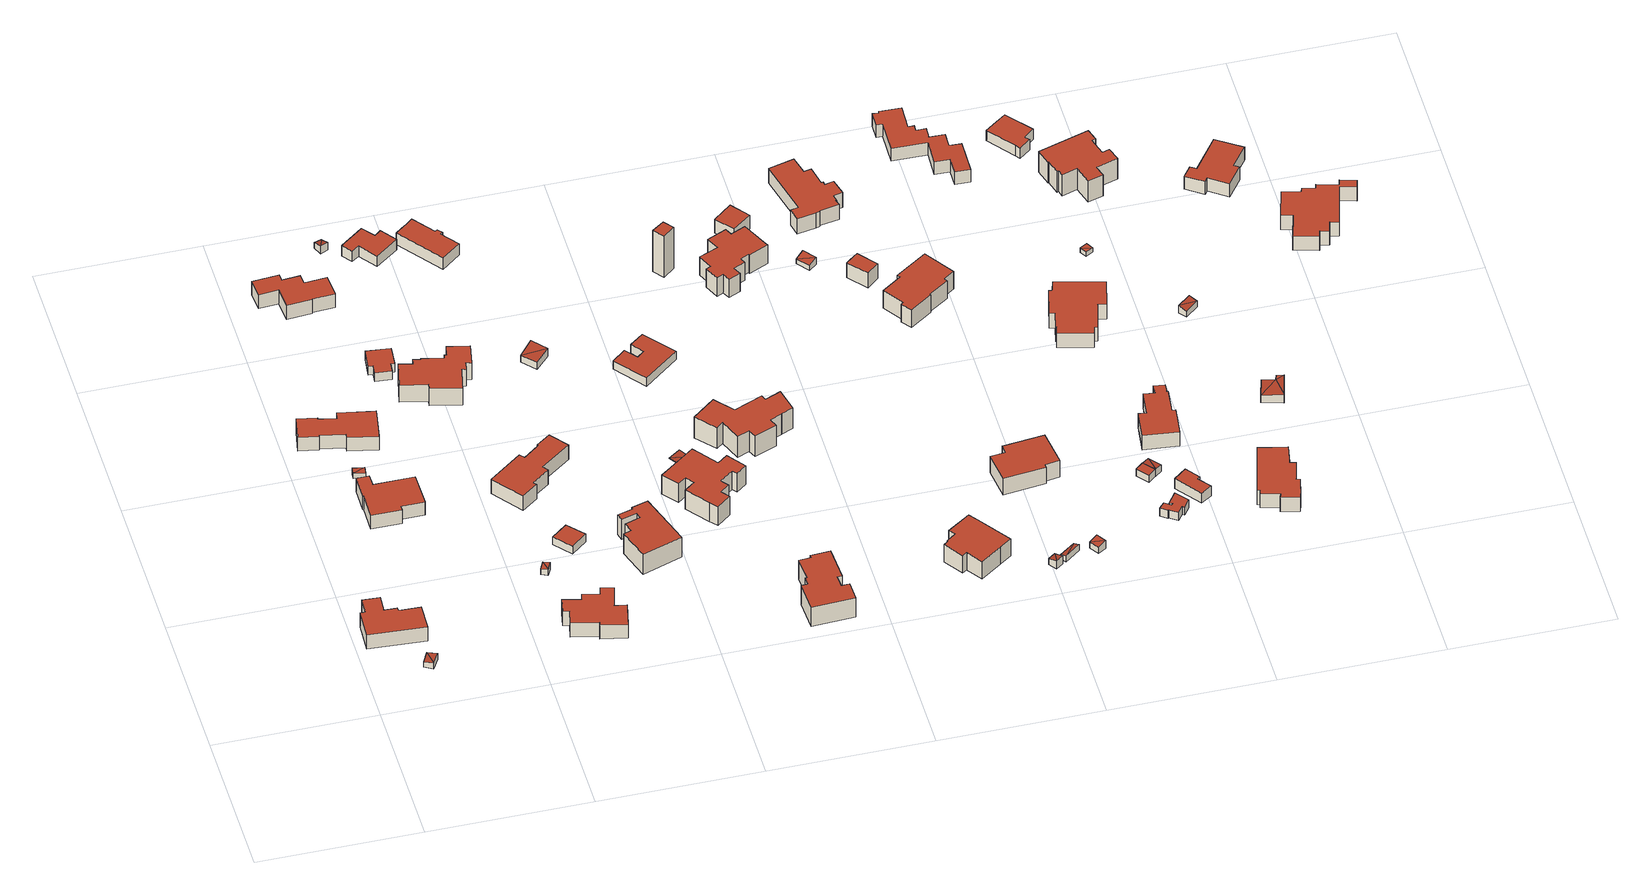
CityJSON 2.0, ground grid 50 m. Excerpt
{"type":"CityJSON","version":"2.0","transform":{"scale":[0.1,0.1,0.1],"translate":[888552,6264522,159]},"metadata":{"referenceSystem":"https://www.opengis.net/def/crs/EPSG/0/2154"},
"CityObjects":{
"building1":{"type":"Building","attributes":{"class":"Building"},"children":["building1-1"]},
"building1-1":{"type":"BuildingPart","parents":["building1"],"geometry":[{"type":"Solid","lod":"2.2","boundaries":[[[[0,1,2,3,4,5,6,7,8,9]],[[10,11,12,13,14,15,16,17,18,19]],[[19,18,8,9]],[[18,17,7,8]],[[17,16,6,7]],[[16,15,5,6]],[[15,14,4,5]],[[14,13,3,4]],[[13,12,2,3]],[[12,11,1,2]],[[11,10,0,1]],[[10,19,9,0]]]],"semantics":{"surfaces":[{"type":"GroundSurface"},{"type":"RoofSurface"},{"type":"WallSurface","on_footprint_edge":true}],"values":[[0,1,2,2,2,2,2,2,2,2,2,2]]}}]},
"building2":{"type":"Building","attributes":{"class":"Building"},"children":["building2-1"]},
"building2-1":{"type":"BuildingPart","parents":["building2"],"geometry":[{"type":"Solid","lod":"2.2","boundaries":[[[[20,21,22]],[[23,22,21]],[[24,25,26,27]],[[23,21,26,27]],[[21,20,25,26]],[[20,22,24,25]],[[22,23,27,24]]]],"semantics":{"surfaces":[{"type":"RoofSurface","rf_azimuth":147.77,"rf_slope":5.67},{"type":"GroundSurface"},{"type":"WallSurface","on_footprint_edge":true}],"values":[[0,0,1,2,2,2,2]]}}]},
"building3":{"type":"Building","attributes":{"class":"Building"},"children":["building3-1"]},
"building3-1":{"type":"BuildingPart","parents":["building3"],"geometry":[{"type":"Solid","lod":"2.2","boundaries":[[[[28,29,30]],[[31,28,30]],[[32,33,34,35]],[[30,29,34,35]],[[29,28,33,34]],[[28,31,32,33]],[[31,30,35,32]]]],"semantics":{"surfaces":[{"type":"RoofSurface","rf_azimuth":283.51,"rf_slope":17.29},{"type":"GroundSurface"},{"type":"WallSurface","on_footprint_edge":true}],"values":[[0,0,1,2,2,2,2]]}}]},
"building4":{"type":"Building","attributes":{"class":"Building"},"children":["building4-1"]},
"building4-1":{"type":"BuildingPart","parents":["building4"],"geometry":[{"type":"Solid","lod":"2.2","boundaries":[[[[36,37,38,39,40,41,42,43,44,45]],[[46,47,48,49,50,51,52,53,54,55]],[[55,54,44,45]],[[54,53,43,44]],[[53,52,42,43]],[[52,51,41,42]],[[51,50,40,41]],[[50,49,39,40]],[[49,48,38,39]],[[48,47,37,38]],[[47,46,36,37]],[[46,55,45,36]]]],"semantics":{"surfaces":[{"type":"GroundSurface"},{"type":"RoofSurface"},{"type":"WallSurface","on_footprint_edge":true}],"values":[[0,1,2,2,2,2,2,2,2,2,2,2]]}}]},
"building5":{"type":"Building","attributes":{"class":"Building"},"children":["building5-1"]},
"building5-1":{"type":"BuildingPart","parents":["building5"],"geometry":[{"type":"Solid","lod":"2.2","boundaries":[[[[56,57,58,59,60,61,62,63,64,65,66,67]],[[68,69,70,71,72,73,74,75,76,77,78,79]],[[79,78,66,67]],[[78,77,65,66]],[[77,76,64,65]],[[76,75,63,64]],[[75,74,62,63]],[[74,73,61,62]],[[73,72,60,61]],[[72,71,59,60]],[[71,70,58,59]],[[70,69,57,58]],[[69,68,56,57]],[[68,79,67,56]]]],"semantics":{"surfaces":[{"type":"GroundSurface"},{"type":"RoofSurface"},{"type":"WallSurface","on_footprint_edge":true}],"values":[[0,1,2,2,2,2,2,2,2,2,2,2,2,2]]}}]},
"building6":{"type":"Building","attributes":{"class":"Building"},"children":["building6-1"]},
"building6-1":{"type":"BuildingPart","parents":["building6"],"geometry":[{"type":"Solid","lod":"2.2","boundaries":[[[[80,81,82,83,84,85,86,87,88,89,90,91]],[[92,93,94,95,96,97,98,99,100,101,102,103]],[[103,102,90,91]],[[102,101,89,90]],[[101,100,88,89]],[[100,99,87,88]],[[99,98,86,87]],[[98,97,85,86]],[[97,96,84,85]],[[96,95,83,84]],[[95,94,82,83]],[[94,93,81,82]],[[93,92,80,81]],[[92,103,91,80]]]],"semantics":{"surfaces":[{"type":"GroundSurface"},{"type":"RoofSurface"},{"type":"WallSurface","on_footprint_edge":true}],"values":[[0,1,2,2,2,2,2,2,2,2,2,2,2,2]]}}]},
"building7":{"type":"Building","attributes":{"class":"Building"},"children":["building7-1"]},
"building7-1":{"type":"BuildingPart","parents":["building7"],"geometry":[{"type":"Solid","lod":"2.2","boundaries":[[[[104,105,106]],[[107,106,105]],[[108,109,110,111]],[[107,105,110,111]],[[105,104,109,110]],[[104,106,108,109]],[[106,107,111,108]]]],"semantics":{"surfaces":[{"type":"RoofSurface","rf_azimuth":239.3,"rf_slope":10.41},{"type":"GroundSurface"},{"type":"WallSurface","on_footprint_edge":true}],"values":[[0,0,1,2,2,2,2]]}}]},
"building8":{"type":"Building","attributes":{"class":"Building"},"children":["building8-1"]},
"building8-1":{"type":"BuildingPart","parents":["building8"],"geometry":[{"type":"Solid","lod":"2.2","boundaries":[[[[112,113,114,115,116,117,118,119,120,121,122,123,124,125]],[[126,127,128,129,130,131,132,133,134,135,136,137,138,139]],[[139,138,124,125]],[[138,137,123,124]],[[137,136,122,123]],[[136,135,121,122]],[[135,134,120,121]],[[134,133,119,120]],[[133,132,118,119]],[[132,131,117,118]],[[131,130,116,117]],[[130,129,115,116]],[[129,128,114,115]],[[128,127,113,114]],[[127,126,112,113]],[[126,139,125,112]]]],"semantics":{"surfaces":[{"type":"GroundSurface"},{"type":"RoofSurface"},{"type":"WallSurface","on_footprint_edge":true}],"values":[[0,1,2,2,2,2,2,2,2,2,2,2,2,2,2,2]]}}]},
"building9":{"type":"Building","attributes":{"class":"Building"},"children":["building9-1"]},
"building9-1":{"type":"BuildingPart","parents":["building9"],"geometry":[{"type":"Solid","lod":"2.2","boundaries":[[[[140,141,142,143,144,145,146,147]],[[148,149,150,151,152,153,154,155]],[[155,154,146,147]],[[154,153,145,146]],[[153,152,144,145]],[[152,151,143,144]],[[151,150,142,143]],[[150,149,141,142]],[[149,148,140,141]],[[148,155,147,140]]]],"semantics":{"surfaces":[{"type":"GroundSurface"},{"type":"RoofSurface"},{"type":"WallSurface","on_footprint_edge":true}],"values":[[0,1,2,2,2,2,2,2,2,2]]}}]},
"building10":{"type":"Building","attributes":{"class":"Building"},"children":["building10-1"]},
"building10-1":{"type":"BuildingPart","parents":["building10"],"geometry":[{"type":"Solid","lod":"2.2","boundaries":[[[[156,157,158,159]],[[160,161,162,163]],[[163,162,158,159]],[[162,161,157,158]],[[161,160,156,157]],[[160,163,159,156]]]],"semantics":{"surfaces":[{"type":"GroundSurface"},{"type":"RoofSurface"},{"type":"WallSurface","on_footprint_edge":true}],"values":[[0,1,2,2,2,2]]}}]},
"building11":{"type":"Building","attributes":{"class":"Building"},"children":["building11-1"]},
"building11-1":{"type":"BuildingPart","parents":["building11"],"geometry":[{"type":"Solid","lod":"2.2","boundaries":[[[[164,165,166,167,168,169,170,171,172,173,174,175,176,177,178,179,180,181,182]],[[183,184,185,186,187,188,189,190,191,192,193,194,195,196,197,198,199,200,201]],[[201,200,181,182]],[[200,199,180,181]],[[199,198,179,180]],[[198,197,178,179]],[[197,196,177,178]],[[196,195,176,177]],[[195,194,175,176]],[[194,193,174,175]],[[193,192,173,174]],[[192,191,172,173]],[[191,190,171,172]],[[190,189,170,171]],[[189,188,169,170]],[[188,187,168,169]],[[187,186,167,168]],[[186,185,166,167]],[[185,184,165,166]],[[184,183,164,165]],[[183,201,182,164]]]],"semantics":{"surfaces":[{"type":"GroundSurface"},{"type":"RoofSurface"},{"type":"WallSurface","on_footprint_edge":true}],"values":[[0,1,2,2,2,2,2,2,2,2,2,2,2,2,2,2,2,2,2,2,2]]}}]},
"building12":{"type":"Building","attributes":{"class":"Building"},"children":["building12-1"]},
"building12-1":{"type":"BuildingPart","parents":["building12"],"geometry":[{"type":"Solid","lod":"2.2","boundaries":[[[[202,203,204,205,206,207,208,209,210,211,212,213]],[[214,215,216,217,218,219,220,221,222,223,224,225]],[[225,224,212,213]],[[224,223,211,212]],[[223,222,210,211]],[[222,221,209,210]],[[221,220,208,209]],[[220,219,207,208]],[[219,218,206,207]],[[218,217,205,206]],[[217,216,204,205]],[[216,215,203,204]],[[215,214,202,203]],[[214,225,213,202]]]],"semantics":{"surfaces":[{"type":"GroundSurface"},{"type":"RoofSurface"},{"type":"WallSurface","on_footprint_edge":true}],"values":[[0,1,2,2,2,2,2,2,2,2,2,2,2,2]]}}]},
"building13":{"type":"Building","attributes":{"class":"Building"},"children":["building13-1"]},
"building13-1":{"type":"BuildingPart","parents":["building13"],"geometry":[{"type":"Solid","lod":"2.2","boundaries":[[[[226,227,228]],[[229,226,228]],[[230,231,232,233]],[[228,227,232,233]],[[227,226,231,232]],[[226,229,230,231]],[[229,228,233,230]]]],"semantics":{"surfaces":[{"type":"RoofSurface","rf_azimuth":96.46,"rf_slope":19.56},{"type":"GroundSurface"},{"type":"WallSurface","on_footprint_edge":true}],"values":[[0,0,1,2,2,2,2]]}}]},
"building14":{"type":"Building","attributes":{"class":"Building"},"children":["building14-1"]},
"building14-1":{"type":"BuildingPart","parents":["building14"],"geometry":[{"type":"Solid","lod":"2.2","boundaries":[[[[234,235,236,237,238,239,240,241]],[[242,243,244,245,246,247,248,249]],[[249,248,240,241]],[[248,247,239,240]],[[247,246,238,239]],[[246,245,237,238]],[[245,244,236,237]],[[244,243,235,236]],[[243,242,234,235]],[[242,249,241,234]]]],"semantics":{"surfaces":[{"type":"GroundSurface"},{"type":"RoofSurface"},{"type":"WallSurface","on_footprint_edge":true}],"values":[[0,1,2,2,2,2,2,2,2,2]]}}]},
"building15":{"type":"Building","attributes":{"class":"Building"},"children":["building15-1"]},
"building15-1":{"type":"BuildingPart","parents":["building15"],"geometry":[{"type":"Solid","lod":"2.2","boundaries":[[[[250,251,252,253,254,255,256,257,258,259,260,261]],[[262,263,264,265,266,267,268,269,270,271,272,273]],[[273,272,260,261]],[[272,271,259,260]],[[271,270,258,259]],[[270,269,257,258]],[[269,268,256,257]],[[268,267,255,256]],[[267,266,254,255]],[[266,265,253,254]],[[265,264,252,253]],[[264,263,251,252]],[[263,262,250,251]],[[262,273,261,250]]]],"semantics":{"surfaces":[{"type":"GroundSurface"},{"type":"RoofSurface"},{"type":"WallSurface","on_footprint_edge":true}],"values":[[0,1,2,2,2,2,2,2,2,2,2,2,2,2]]}}]},
"building16":{"type":"Building","attributes":{"class":"Building"},"children":["building16-1"]},
"building16-1":{"type":"BuildingPart","parents":["building16"],"geometry":[{"type":"Solid","lod":"2.2","boundaries":[[[[274,275,276,277,278,279,280,281,282,283]],[[284,285,286,287,288,289,290,291,292,293]],[[293,292,282,283]],[[292,291,281,282]],[[291,290,280,281]],[[290,289,279,280]],[[289,288,278,279]],[[288,287,277,278]],[[287,286,276,277]],[[286,285,275,276]],[[285,284,274,275]],[[284,293,283,274]]]],"semantics":{"surfaces":[{"type":"GroundSurface"},{"type":"RoofSurface"},{"type":"WallSurface","on_footprint_edge":true}],"values":[[0,1,2,2,2,2,2,2,2,2,2,2]]}}]},
"building17":{"type":"Building","attributes":{"class":"Building"},"children":["building17-1"]},
"building17-1":{"type":"BuildingPart","parents":["building17"],"geometry":[{"type":"Solid","lod":"2.2","boundaries":[[[[294,295,296]],[[297,294,296]],[[298,299,300,301]],[[296,295,300,301]],[[295,294,299,300]],[[294,297,298,299]],[[297,296,301,298]]]],"semantics":{"surfaces":[{"type":"RoofSurface","rf_azimuth":220.23,"rf_slope":6.91},{"type":"GroundSurface"},{"type":"WallSurface","on_footprint_edge":true}],"values":[[0,0,1,2,2,2,2]]}}]},
"building18":{"type":"Building","attributes":{"class":"Building"},"children":["building18-1"]},
"building18-1":{"type":"BuildingPart","parents":["building18"],"geometry":[{"type":"Solid","lod":"2.2","boundaries":[[[[302,303,304,305,306,307,308,309,310,311,312,313,314,315,316,317,318,319]],[[320,321,322,323,324,325,326,327,328,329,330,331,332,333,334,335,336,337]],[[337,336,318,319]],[[336,335,317,318]],[[335,334,316,317]],[[334,333,315,316]],[[333,332,314,315]],[[332,331,313,314]],[[331,330,312,313]],[[330,329,311,312]],[[329,328,310,311]],[[328,327,309,310]],[[327,326,308,309]],[[326,325,307,308]],[[325,324,306,307]],[[324,323,305,306]],[[323,322,304,305]],[[322,321,303,304]],[[321,320,302,303]],[[320,337,319,302]]]],"semantics":{"surfaces":[{"type":"GroundSurface"},{"type":"RoofSurface"},{"type":"WallSurface","on_footprint_edge":true}],"values":[[0,1,2,2,2,2,2,2,2,2,2,2,2,2,2,2,2,2,2,2]]}}]},
"building19":{"type":"Building","attributes":{"class":"Building"},"children":["building19-1"]},
"building19-1":{"type":"BuildingPart","parents":["building19"],"geometry":[{"type":"Solid","lod":"2.2","boundaries":[[[[338,339,340]],[[341,340,339]],[[342,343,344,345]],[[341,339,344,345]],[[339,338,343,344]],[[338,340,342,343]],[[340,341,345,342]]]],"semantics":{"surfaces":[{"type":"RoofSurface","rf_azimuth":6.98,"rf_slope":3.78},{"type":"GroundSurface"},{"type":"WallSurface","on_footprint_edge":true}],"values":[[0,0,1,2,2,2,2]]}}]},
"building20":{"type":"Building","attributes":{"class":"Building"},"children":["building20-1"]},
"building20-1":{"type":"BuildingPart","parents":["building20"],"geometry":[{"type":"Solid","lod":"2.2","boundaries":[[[[346,347,348,349,350,351,352,353,354,355,356,357,358,359]],[[360,361,362,363,364,365,366,367,368,369,370,371,372,373]],[[373,372,358,359]],[[372,371,357,358]],[[371,370,356,357]],[[370,369,355,356]],[[369,368,354,355]],[[368,367,353,354]],[[367,366,352,353]],[[366,365,351,352]],[[365,364,350,351]],[[364,363,349,350]],[[363,362,348,349]],[[362,361,347,348]],[[361,360,346,347]],[[360,373,359,346]]]],"semantics":{"surfaces":[{"type":"GroundSurface"},{"type":"RoofSurface"},{"type":"WallSurface","on_footprint_edge":true}],"values":[[0,1,2,2,2,2,2,2,2,2,2,2,2,2,2,2]]}}]},
"building21":{"type":"Building","attributes":{"class":"Building"},"children":["building21-1"]},
"building21-1":{"type":"BuildingPart","parents":["building21"],"geometry":[{"type":"Solid","lod":"2.2","boundaries":[[[[374,375,376,377,378,379,380,381]],[[382,383,384,385,386,387,388,389]],[[389,388,380,381]],[[388,387,379,380]],[[387,386,378,379]],[[386,385,377,378]],[[385,384,376,377]],[[384,383,375,376]],[[383,382,374,375]],[[382,389,381,374]]]],"semantics":{"surfaces":[{"type":"GroundSurface"},{"type":"RoofSurface"},{"type":"WallSurface","on_footprint_edge":true}],"values":[[0,1,2,2,2,2,2,2,2,2]]}}]},
"building22":{"type":"Building","attributes":{"class":"Building"},"children":["building22-1"]},
"building22-1":{"type":"BuildingPart","parents":["building22"],"geometry":[{"type":"Solid","lod":"2.2","boundaries":[[[[390,391,392,393,394,395,396,397,398,399,400,401,402,403,404,405]],[[406,407,408,409,410,411,412,413,414,415,416,417,418,419,420,421]],[[421,420,404,405]],[[420,419,403,404]],[[419,418,402,403]],[[418,417,401,402]],[[417,416,400,401]],[[416,415,399,400]],[[415,414,398,399]],[[414,413,397,398]],[[413,412,396,397]],[[412,411,395,396]],[[411,410,394,395]],[[410,409,393,394]],[[409,408,392,393]],[[408,407,391,392]],[[407,406,390,391]],[[406,421,405,390]]]],"semantics":{"surfaces":[{"type":"GroundSurface"},{"type":"RoofSurface"},{"type":"WallSurface","on_footprint_edge":true}],"values":[[0,1,2,2,2,2,2,2,2,2,2,2,2,2,2,2,2,2]]}}]},
"building23":{"type":"Building","attributes":{"class":"Building"},"children":["building23-1"]},
"building23-1":{"type":"BuildingPart","parents":["building23"],"geometry":[{"type":"Solid","lod":"2.2","boundaries":[[[[422,423,424,425]],[[426,427,428,429]],[[429,428,424,425]],[[428,427,423,424]],[[427,426,422,423]],[[426,429,425,422]]]],"semantics":{"surfaces":[{"type":"GroundSurface"},{"type":"RoofSurface"},{"type":"WallSurface","on_footprint_edge":true}],"values":[[0,1,2,2,2,2]]}}]},
"building24":{"type":"Building","attributes":{"class":"Building"},"children":["building24-1"]},
"building24-1":{"type":"BuildingPart","parents":["building24"],"geometry":[{"type":"Solid","lod":"2.2","boundaries":[[[[430,431,432,433,434,435,436,437,438,439,440,441,442]],[[443,444,445,446,447,448,449,450,451,452,453,454,455]],[[455,454,441,442]],[[454,453,440,441]],[[453,452,439,440]],[[452,451,438,439]],[[451,450,437,438]],[[450,449,436,437]],[[449,448,435,436]],[[448,447,434,435]],[[447,446,433,434]],[[446,445,432,433]],[[445,444,431,432]],[[444,443,430,431]],[[443,455,442,430]]]],"semantics":{"surfaces":[{"type":"GroundSurface"},{"type":"RoofSurface"},{"type":"WallSurface","on_footprint_edge":true}],"values":[[0,1,2,2,2,2,2,2,2,2,2,2,2,2,2]]}}]},
"building25":{"type":"Building","attributes":{"class":"Building"},"children":["building25-1"]},
"building25-1":{"type":"BuildingPart","parents":["building25"],"geometry":[{"type":"Solid","lod":"2.2","boundaries":[[[[456,457,458,459,460,461,462,463,464,465,466,467,468,469,470,471,472,473,474]],[[475,476,477,478,479,480,481,482,483,484,485,486,487,488,489,490,491,492,493]],[[493,492,473,474]],[[492,491,472,473]],[[491,490,471,472]],[[490,489,470,471]],[[489,488,469,470]],[[488,487,468,469]],[[487,486,467,468]],[[486,485,466,467]],[[485,484,465,466]],[[484,483,464,465]],[[483,482,463,464]],[[482,481,462,463]],[[481,480,461,462]],[[480,479,460,461]],[[479,478,459,460]],[[478,477,458,459]],[[477,476,457,458]],[[476,475,456,457]],[[475,493,474,456]]]],"semantics":{"surfaces":[{"type":"GroundSurface"},{"type":"RoofSurface"},{"type":"WallSurface","on_footprint_edge":true}],"values":[[0,1,2,2,2,2,2,2,2,2,2,2,2,2,2,2,2,2,2,2,2]]}}]},
"building26":{"type":"Building","attributes":{"class":"Building"},"children":["building26-1"]},
"building26-1":{"type":"BuildingPart","parents":["building26"],"geometry":[{"type":"Solid","lod":"2.2","boundaries":[[[[494,495,496,497]],[[498,499,500,501]],[[501,500,496,497]],[[500,499,495,496]],[[499,498,494,495]],[[498,501,497,494]]]],"semantics":{"surfaces":[{"type":"GroundSurface"},{"type":"RoofSurface"},{"type":"WallSurface","on_footprint_edge":true}],"values":[[0,1,2,2,2,2]]}}]},
"building27":{"type":"Building","attributes":{"class":"Building"},"children":["building27-1"]},
"building27-1":{"type":"BuildingPart","parents":["building27"],"geometry":[{"type":"Solid","lod":"2.2","boundaries":[[[[502,503,504]],[[505,502,504]],[[506,507,508,509]],[[504,503,508,509]],[[503,502,507,508]],[[502,505,506,507]],[[505,504,509,506]]]],"semantics":{"surfaces":[{"type":"RoofSurface","rf_azimuth":126.91,"rf_slope":15.03},{"type":"GroundSurface"},{"type":"WallSurface","on_footprint_edge":true}],"values":[[0,0,1,2,2,2,2]]}}]},
"building28":{"type":"Building","attributes":{"class":"Building"},"children":["building28-1"]},
"building28-1":{"type":"BuildingPart","parents":["building28"],"geometry":[{"type":"Solid","lod":"2.2","boundaries":[[[[510,511,512]],[[513,512,511]],[[514,515,516,517]],[[513,511,516,517]],[[511,510,515,516]],[[510,512,514,515]],[[512,513,517,514]]]],"semantics":{"surfaces":[{"type":"RoofSurface","rf_azimuth":219.89,"rf_slope":16.26},{"type":"GroundSurface"},{"type":"WallSurface","on_footprint_edge":true}],"values":[[0,0,1,2,2,2,2]]}}]},
"building29":{"type":"Building","attributes":{"class":"Building"},"children":["building29-1"]},
"building29-1":{"type":"BuildingPart","parents":["building29"],"geometry":[{"type":"Solid","lod":"2.2","boundaries":[[[[518,519,520]],[[521,520,519]],[[522,523,524,525]],[[521,519,524,525]],[[519,518,523,524]],[[518,520,522,523]],[[520,521,525,522]]]],"semantics":{"surfaces":[{"type":"RoofSurface","rf_azimuth":127.76,"rf_slope":14.71},{"type":"GroundSurface"},{"type":"WallSurface","on_footprint_edge":true}],"values":[[0,0,1,2,2,2,2]]}}]},
"building30":{"type":"Building","attributes":{"class":"Building"},"children":["building30-1"]},
"building30-1":{"type":"BuildingPart","parents":["building30"],"geometry":[{"type":"Solid","lod":"2.2","boundaries":[[[[526,527,528,529,530,531,532,533]],[[534,535,536,537,538,539,540,541]],[[541,540,532,533]],[[540,539,531,532]],[[539,538,530,531]],[[538,537,529,530]],[[537,536,528,529]],[[536,535,527,528]],[[535,534,526,527]],[[534,541,533,526]]]],"semantics":{"surfaces":[{"type":"GroundSurface"},{"type":"RoofSurface"},{"type":"WallSurface","on_footprint_edge":true}],"values":[[0,1,2,2,2,2,2,2,2,2]]}}]},
"building31":{"type":"Building","attributes":{"class":"Building"},"children":["building31-1"]},
"building31-1":{"type":"BuildingPart","parents":["building31"],"geometry":[{"type":"Solid","lod":"2.2","boundaries":[[[[542,543,544]],[[545,542,544]],[[546,547,548,549]],[[544,543,548,549]],[[543,542,547,548]],[[542,545,546,547]],[[545,544,549,546]]]],"semantics":{"surfaces":[{"type":"RoofSurface","rf_azimuth":218.22,"rf_slope":13.18},{"type":"GroundSurface"},{"type":"WallSurface","on_footprint_edge":true}],"values":[[0,0,1,2,2,2,2]]}}]},
"building32":{"type":"Building","attributes":{"class":"Building"},"children":["building32-1"]},
"building32-1":{"type":"BuildingPart","parents":["building32"],"geometry":[{"type":"Solid","lod":"2.2","boundaries":[[[[550,551,552,553,554]],[[555,556,557,558,559]],[[559,558,553,554]],[[558,557,552,553]],[[557,556,551,552]],[[556,555,550,551]],[[555,559,554,550]]]],"semantics":{"surfaces":[{"type":"GroundSurface"},{"type":"RoofSurface"},{"type":"WallSurface","on_footprint_edge":true}],"values":[[0,1,2,2,2,2,2]]}}]},
"building33":{"type":"Building","attributes":{"class":"Building"},"children":["building33-1"]},
"building33-1":{"type":"BuildingPart","parents":["building33"],"geometry":[{"type":"Solid","lod":"2.2","boundaries":[[[[560,561,562,563,564,565,566,567,568,569,570,571,572,573,574,575,576,577,578,579]],[[580,581,582,583,584,585,586,587,588,589,590,591,592,593,594,595,596,597,598,599]],[[599,598,578,579]],[[598,597,577,578]],[[597,596,576,577]],[[596,595,575,576]],[[595,594,574,575]],[[594,593,573,574]],[[593,592,572,573]],[[592,591,571,572]],[[591,590,570,571]],[[590,589,569,570]],[[589,588,568,569]],[[588,587,567,568]],[[587,586,566,567]],[[586,585,565,566]],[[585,584,564,565]],[[584,583,563,564]],[[583,582,562,563]],[[582,581,561,562]],[[581,580,560,561]],[[580,599,579,560]]]],"semantics":{"surfaces":[{"type":"GroundSurface"},{"type":"RoofSurface"},{"type":"WallSurface","on_footprint_edge":true}],"values":[[0,1,2,2,2,2,2,2,2,2,2,2,2,2,2,2,2,2,2,2,2,2]]}}]},
"building34":{"type":"Building","attributes":{"class":"Building"},"children":["building34-1"]},
"building34-1":{"type":"BuildingPart","parents":["building34"],"geometry":[{"type":"Solid","lod":"2.2","boundaries":[[[[600,601,602,603,604,605,606,607,608,609,610,611]],[[612,613,614,615,616,617,618,619,620,621,622,623]],[[623,622,610,611]],[[622,621,609,610]],[[621,620,608,609]],[[620,619,607,608]],[[619,618,606,607]],[[618,617,605,606]],[[617,616,604,605]],[[616,615,603,604]],[[615,614,602,603]],[[614,613,601,602]],[[613,612,600,601]],[[612,623,611,600]]]],"semantics":{"surfaces":[{"type":"GroundSurface"},{"type":"RoofSurface"},{"type":"WallSurface","on_footprint_edge":true}],"values":[[0,1,2,2,2,2,2,2,2,2,2,2,2,2]]}}]},
"building35":{"type":"Building","attributes":{"class":"Building"},"children":["building35-1"]},
"building35-1":{"type":"BuildingPart","parents":["building35"],"geometry":[{"type":"Solid","lod":"2.2","boundaries":[[[[624,625,626,627,628,629,630,631,632,633,634,635]],[[636,637,638,639,640,641,642,643,644,645,646,647]],[[647,646,634,635]],[[646,645,633,634]],[[645,644,632,633]],[[644,643,631,632]],[[643,642,630,631]],[[642,641,629,630]],[[641,640,628,629]],[[640,639,627,628]],[[639,638,626,627]],[[638,637,625,626]],[[637,636,624,625]],[[636,647,635,624]]]],"semantics":{"surfaces":[{"type":"GroundSurface"},{"type":"RoofSurface"},{"type":"WallSurface","on_footprint_edge":true}],"values":[[0,1,2,2,2,2,2,2,2,2,2,2,2,2]]}}]},
"building36":{"type":"Building","attributes":{"class":"Building"},"children":["building36-1"]},
"building36-1":{"type":"BuildingPart","parents":["building36"],"geometry":[{"type":"Solid","lod":"2.2","boundaries":[[[[648,649,650,651]],[[652,653,654,655]],[[655,654,650,651]],[[654,653,649,650]],[[653,652,648,649]],[[652,655,651,648]]]],"semantics":{"surfaces":[{"type":"GroundSurface"},{"type":"RoofSurface"},{"type":"WallSurface","on_footprint_edge":true}],"values":[[0,1,2,2,2,2]]}}]},
"building37":{"type":"Building","attributes":{"class":"Building"},"children":["building37-1"]},
"building37-1":{"type":"BuildingPart","parents":["building37"],"geometry":[{"type":"Solid","lod":"2.2","boundaries":[[[[656,657,658]],[[659,656,658]],[[660,661,662,663]],[[658,657,662,663]],[[657,656,661,662]],[[656,659,660,661]],[[659,658,663,660]]]],"semantics":{"surfaces":[{"type":"RoofSurface","rf_azimuth":34.83,"rf_slope":4.83},{"type":"GroundSurface"},{"type":"WallSurface","on_footprint_edge":true}],"values":[[0,0,1,2,2,2,2]]}}]},
"building38":{"type":"Building","attributes":{"class":"Building"},"children":["building38-1"]},
"building38-1":{"type":"BuildingPart","parents":["building38"],"geometry":[{"type":"Solid","lod":"2.2","boundaries":[[[[664,665,666,667,668,669]],[[670,671,672,673,674,675]],[[675,674,668,669]],[[674,673,667,668]],[[673,672,666,667]],[[672,671,665,666]],[[671,670,664,665]],[[670,675,669,664]]]],"semantics":{"surfaces":[{"type":"GroundSurface"},{"type":"RoofSurface"},{"type":"WallSurface","on_footprint_edge":true}],"values":[[0,1,2,2,2,2,2,2]]}}]},
"building39":{"type":"Building","attributes":{"class":"Building"},"children":["building39-1"]},
"building39-1":{"type":"BuildingPart","parents":["building39"],"geometry":[{"type":"Solid","lod":"2.2","boundaries":[[[[676,677,678,679,680,681,682,683,684,685,686,687]],[[688,689,690,691,692,693,694,695,696,697,698,699]],[[699,698,686,687]],[[698,697,685,686]],[[697,696,684,685]],[[696,695,683,684]],[[695,694,682,683]],[[694,693,681,682]],[[693,692,680,681]],[[692,691,679,680]],[[691,690,678,679]],[[690,689,677,678]],[[689,688,676,677]],[[688,699,687,676]]]],"semantics":{"surfaces":[{"type":"GroundSurface"},{"type":"RoofSurface"},{"type":"WallSurface","on_footprint_edge":true}],"values":[[0,1,2,2,2,2,2,2,2,2,2,2,2,2]]}}]},
"building40":{"type":"Building","attributes":{"class":"Building"},"children":["building40-1"]},
"building40-1":{"type":"BuildingPart","parents":["building40"],"geometry":[{"type":"Solid","lod":"2.2","boundaries":[[[[700,701,702,703,704,705,706,707,708,709,710,711,712,713,714,715,716,717,718,719]],[[720,721,722,723,724,725,726,727,728,729,730,731,732,733,734,735,736,737,738,739]],[[739,738,718,719]],[[738,737,717,718]],[[737,736,716,717]],[[736,735,715,716]],[[735,734,714,715]],[[734,733,713,714]],[[733,732,712,713]],[[732,731,711,712]],[[731,730,710,711]],[[730,729,709,710]],[[729,728,708,709]],[[728,727,707,708]],[[727,726,706,707]],[[726,725,705,706]],[[725,724,704,705]],[[724,723,703,704]],[[723,722,702,703]],[[722,721,701,702]],[[721,720,700,701]],[[720,739,719,700]]]],"semantics":{"surfaces":[{"type":"GroundSurface"},{"type":"RoofSurface"},{"type":"WallSurface","on_footprint_edge":true}],"values":[[0,1,2,2,2,2,2,2,2,2,2,2,2,2,2,2,2,2,2,2,2,2]]}}]},
"building41":{"type":"Building","attributes":{"class":"Building"},"children":["building41-1"]},
"building41-1":{"type":"BuildingPart","parents":["building41"],"geometry":[{"type":"Solid","lod":"2.2","boundaries":[[[[740,741,742,743,744,745,746,747,748,749,750,751,752,753]],[[754,755,756,757,758,759,760,761,762,763,764,765,766,767]],[[767,766,752,753]],[[766,765,751,752]],[[765,764,750,751]],[[764,763,749,750]],[[763,762,748,749]],[[762,761,747,748]],[[761,760,746,747]],[[760,759,745,746]],[[759,758,744,745]],[[758,757,743,744]],[[757,756,742,743]],[[756,755,741,742]],[[755,754,740,741]],[[754,767,753,740]]]],"semantics":{"surfaces":[{"type":"GroundSurface"},{"type":"RoofSurface"},{"type":"WallSurface","on_footprint_edge":true}],"values":[[0,1,2,2,2,2,2,2,2,2,2,2,2,2,2,2]]}}]},
"building42":{"type":"Building","attributes":{"class":"Building"},"children":["building42-1"]},
"building42-1":{"type":"BuildingPart","parents":["building42"],"geometry":[{"type":"Solid","lod":"2.2","boundaries":[[[[768,769,770,771,772,773,774,775,776,777,778,779,780,781]],[[782,783,784,785,786,787,788,789,790,791,792,793,794,795]],[[795,794,780,781]],[[794,793,779,780]],[[793,792,778,779]],[[792,791,777,778]],[[791,790,776,777]],[[790,789,775,776]],[[789,788,774,775]],[[788,787,773,774]],[[787,786,772,773]],[[786,785,771,772]],[[785,784,770,771]],[[784,783,769,770]],[[783,782,768,769]],[[782,795,781,768]]]],"semantics":{"surfaces":[{"type":"GroundSurface"},{"type":"RoofSurface"},{"type":"WallSurface","on_footprint_edge":true}],"values":[[0,1,2,2,2,2,2,2,2,2,2,2,2,2,2,2]]}}]},
"building43":{"type":"Building","attributes":{"class":"Building"},"children":["building43-1"]},
"building43-1":{"type":"BuildingPart","parents":["building43"],"geometry":[{"type":"Solid","lod":"2.2","boundaries":[[[[796,797,798]],[[799,796,798]],[[800,801,802,803]],[[798,797,802,803]],[[797,796,801,802]],[[796,799,800,801]],[[799,798,803,800]]]],"semantics":{"surfaces":[{"type":"RoofSurface","rf_azimuth":345.85,"rf_slope":1.83},{"type":"GroundSurface"},{"type":"WallSurface","on_footprint_edge":true}],"values":[[0,0,1,2,2,2,2]]}}]},
"building44":{"type":"Building","attributes":{"class":"Building"},"children":["building44-1"]},
"building44-1":{"type":"BuildingPart","parents":["building44"],"geometry":[{"type":"Solid","lod":"2.2","boundaries":[[[[804,805,806,807,808,809,810,811,812]],[[813,814,815,816,817,818,819,820,821]],[[821,820,811,812]],[[820,819,810,811]],[[819,818,809,810]],[[818,817,808,809]],[[817,816,807,808]],[[816,815,806,807]],[[815,814,805,806]],[[814,813,804,805]],[[813,821,812,804]]]],"semantics":{"surfaces":[{"type":"GroundSurface"},{"type":"RoofSurface"},{"type":"WallSurface","on_footprint_edge":true}],"values":[[0,1,2,2,2,2,2,2,2,2,2]]}}]},
"building45":{"type":"Building","attributes":{"class":"Building"},"children":["building45-1"]},
"building45-1":{"type":"BuildingPart","parents":["building45"],"geometry":[{"type":"Solid","lod":"2.2","boundaries":[[[[822,823,824]],[[825,822,824]],[[826,827,828,829]],[[824,823,828,829]],[[823,822,827,828]],[[822,825,826,827]],[[825,824,829,826]]]],"semantics":{"surfaces":[{"type":"RoofSurface","rf_azimuth":309.79,"rf_slope":14.47},{"type":"GroundSurface"},{"type":"WallSurface","on_footprint_edge":true}],"values":[[0,0,1,2,2,2,2]]}}]},
"building46":{"type":"Building","attributes":{"class":"Building"},"children":["building46-1"]},
"building46-1":{"type":"BuildingPart","parents":["building46"],"geometry":[{"type":"Solid","lod":"2.2","boundaries":[[[[830,831,832,833,834,835,836,837,838,839,840,841,842,843,844,845]],[[846,847,848,849,850,851,852,853,854,855,856,857,858,859,860,861]],[[861,860,844,845]],[[860,859,843,844]],[[859,858,842,843]],[[858,857,841,842]],[[857,856,840,841]],[[856,855,839,840]],[[855,854,838,839]],[[854,853,837,838]],[[853,852,836,837]],[[852,851,835,836]],[[851,850,834,835]],[[850,849,833,834]],[[849,848,832,833]],[[848,847,831,832]],[[847,846,830,831]],[[846,861,845,830]]]],"semantics":{"surfaces":[{"type":"GroundSurface"},{"type":"RoofSurface"},{"type":"WallSurface","on_footprint_edge":true}],"values":[[0,1,2,2,2,2,2,2,2,2,2,2,2,2,2,2,2,2]]}}]},
"building47":{"type":"Building","attributes":{"class":"Building"},"children":["building47-1"]},
"building47-1":{"type":"BuildingPart","parents":["building47"],"geometry":[{"type":"Solid","lod":"2.2","boundaries":[[[[862,863,864]],[[865,864,863]],[[866,864,867]],[[865,867,864]],[[868,869,870,871,872,873]],[[865,863,872,873]],[[863,862,871,872]],[[862,864,870,871]],[[864,866,869,870]],[[866,867,868,869]],[[867,865,873,868]]]],"semantics":{"surfaces":[{"type":"RoofSurface","rf_azimuth":154.68,"rf_slope":4.39},{"type":"GroundSurface"},{"type":"WallSurface","on_footprint_edge":true}],"values":[[0,0,0,0,1,2,2,2,2,2,2]]}}]},
"building48":{"type":"Building","attributes":{"class":"Building"},"children":["building48-1"]},
"building48-1":{"type":"BuildingPart","parents":["building48"],"geometry":[{"type":"Solid","lod":"2.2","boundaries":[[[[874,875,876,877,878,879,880,881,882,883]],[[884,885,886,887,888,889,890,891,892,893]],[[893,892,882,883]],[[892,891,881,882]],[[891,890,880,881]],[[890,889,879,880]],[[889,888,878,879]],[[888,887,877,878]],[[887,886,876,877]],[[886,885,875,876]],[[885,884,874,875]],[[884,893,883,874]]]],"semantics":{"surfaces":[{"type":"GroundSurface"},{"type":"RoofSurface"},{"type":"WallSurface","on_footprint_edge":true}],"values":[[0,1,2,2,2,2,2,2,2,2,2,2]]}}]},
"building49":{"type":"Building","attributes":{"class":"Building"},"children":["building49-1"]},
"building49-1":{"type":"BuildingPart","parents":["building49"],"geometry":[{"type":"Solid","lod":"2.2","boundaries":[[[[894,895,896,897,898,899,900,901,902,903,904,905,906,907,908,909,910,911]],[[912,913,914,915,916,917,918,919,920,921,922,923,924,925,926,927,928,929]],[[929,928,910,911]],[[928,927,909,910]],[[927,926,908,909]],[[926,925,907,908]],[[925,924,906,907]],[[924,923,905,906]],[[923,922,904,905]],[[922,921,903,904]],[[921,920,902,903]],[[920,919,901,902]],[[919,918,900,901]],[[918,917,899,900]],[[917,916,898,899]],[[916,915,897,898]],[[915,914,896,897]],[[914,913,895,896]],[[913,912,894,895]],[[912,929,911,894]]]],"semantics":{"surfaces":[{"type":"GroundSurface"},{"type":"RoofSurface"},{"type":"WallSurface","on_footprint_edge":true}],"values":[[0,1,2,2,2,2,2,2,2,2,2,2,2,2,2,2,2,2,2,2]]}}]}
},
"vertices":[
[185,175,91],[188,259,91],[121,262,91],[121,272,91],[82,274,91],[85,327,91],[31,330,91],[28,279,91],[14,280,91],[9,186,91],[185,175,146],[188,259,146],[121,262,146],[121,272,146],[82,274,146],[85,327,146],[31,330,146],[28,279,146],[14,280,146],[9,186,146],
[146,74,111],[173,60,114],[165,110,111],[193,95,114],[165,110,91],[146,74,91],[173,60,91],[193,95,91],
[153,896,94],[189,893,90],[190,909,95],[155,912,99],[155,912,74],[153,896,74],[189,893,74],[190,909,74],
[150,683,72],[242,683,72],[242,699,72],[313,700,72],[312,807,72],[187,806,72],[187,843,72],[148,843,72],[148,767,72],[150,767,72],[150,683,124],[242,683,124],[242,699,124],[313,700,124],[312,807,124],[187,806,124],[187,843,124],[148,843,124],[148,767,124],[150,767,124],
[167,1023,62],[257,1003,62],[276,1106,62],[165,1128,62],[161,1105,62],[107,1116,62],[108,1121,62],[48,1132,62],[32,1057,62],[93,1046,62],[93,1049,62],[169,1034,62],[167,1023,115],[257,1003,115],[276,1106,115],[165,1128,115],[161,1105,115],[107,1116,115],[108,1121,115],[48,1132,115],[32,1057,115],[93,1046,115],[93,1049,115],[169,1034,115],
[214,1725,38],[158,1721,38],[156,1743,38],[75,1737,38],[80,1678,38],[139,1683,38],[145,1615,38],[222,1621,38],[222,1624,38],[291,1628,38],[286,1699,38],[216,1694,38],[214,1725,92],[158,1721,92],[156,1743,92],[75,1737,92],[80,1678,92],[139,1683,92],[145,1615,92],[222,1621,92],[222,1624,92],[291,1628,92],[286,1699,92],[216,1694,92],
[568,376,98],[587,367,99],[579,398,103],[599,390,103],[579,398,76],[568,376,76],[587,367,76],[599,390,76],
[741,214,76],[703,224,76],[697,200,76],[645,212,76],[640,192,76],[585,205,76],[575,157,76],[595,152,76],[585,106,76],[666,87,76],[663,77,76],[742,59,76],[759,137,76],[724,144,76],[741,214,130],[703,224,130],[697,200,130],[645,212,130],[640,192,130],[585,205,130],[575,157,130],[595,152,130],[585,106,130],[666,87,130],[663,77,130],[742,59,130],[759,137,130],[724,144,130],
[323,1304,39],[372,1299,39],[375,1328,39],[387,1327,39],[393,1391,39],[319,1398,39],[312,1335,39],[326,1333,39],[323,1304,72],[372,1299,72],[375,1328,72],[387,1327,72],[393,1391,72],[319,1398,72],[312,1335,72],[326,1333,72],
[729,488,63],[684,538,63],[635,500,63],[680,448,63],[729,488,93],[684,538,93],[635,500,93],[680,448,93],
[451,1186,22],[544,1164,22],[547,1180,22],[561,1239,22],[573,1237,22],[579,1262,22],[595,1259,22],[609,1327,22],[542,1342,22],[535,1307,22],[527,1309,22],[524,1298,22],[459,1312,22],[458,1309,22],[436,1314,22],[433,1296,22],[392,1306,22],[372,1221,22],[454,1202,22],[451,1186,88],[544,1164,88],[547,1180,88],[561,1239,88],[573,1237,88],[579,1262,88],[595,1259,88],[609,1327,88],[542,1342,88],[535,1307,88],[527,1309,88],[524,1298,88],[459,1312,88],[458,1309,88],[436,1314,88],[433,1296,88],[392,1306,88],[372,1221,88],[454,1202,88],
[638,825,49],[626,840,49],[523,762,49],[594,672,49],[643,708,49],[635,718,49],[689,759,49],[678,774,49],[771,844,49],[728,898,49],[685,867,49],[687,863,49],[638,825,105],[626,840,105],[523,762,105],[594,672,105],[643,708,105],[635,718,105],[689,759,105],[678,774,105],[771,844,105],[728,898,105],[685,867,105],[687,863,105],
[326,1923,25],[303,1913,28],[315,1885,38],[339,1896,35],[339,1896,7],[326,1923,7],[303,1913,7],[315,1885,7],
[457,1791,9],[527,1845,9],[492,1892,9],[472,1876,9],[442,1914,9],[370,1860,9],[393,1829,9],[416,1846,9],[457,1791,49],[527,1845,49],[492,1892,49],[472,1876,49],[442,1914,49],[370,1860,49],[393,1829,49],[416,1846,49],
[823,422,55],[855,325,55],[979,367,55],[923,536,55],[872,521,55],[874,515,55],[826,502,55],[832,480,55],[880,494,55],[886,476,55],[837,460,55],[847,430,55],[823,422,132],[855,325,132],[979,367,132],[923,536,132],[872,521,132],[874,515,132],[826,502,132],[832,480,132],[880,494,132],[886,476,132],[837,460,132],[847,430,132],
[532,1868,8],[635,1735,8],[694,1780,8],[652,1833,8],[660,1838,8],[648,1852,8],[641,1847,8],[589,1913,8],[570,1897,8],[550,1882,8],[532,1868,52],[635,1735,52],[694,1780,52],[652,1833,52],[660,1838,52],[648,1852,52],[641,1847,52],[589,1913,52],[570,1897,52],[550,1882,52],
[751,1307,36],[788,1265,37],[830,1308,44],[792,1351,44],[792,1351,11],[751,1307,11],[788,1265,11],[830,1308,11],
[1117,484,37],[1159,518,37],[1140,542,37],[1168,564,37],[1150,587,37],[1192,619,37],[1203,605,37],[1235,629,37],[1193,684,37],[1163,661,37],[1105,735,37],[1061,702,37],[995,652,37],[1033,606,37],[1057,624,37],[1076,600,37],[1044,575,37],[1097,508,37],[1117,484,110],[1159,518,110],[1140,542,110],[1168,564,110],[1150,587,110],[1192,619,110],[1203,605,110],[1235,629,110],[1193,684,110],[1163,661,110],[1105,735,110],[1061,702,110],[995,652,110],[1033,606,110],[1057,624,110],[1076,600,110],[1044,575,110],[1097,508,110],
[1088,815,36],[1052,789,38],[1110,785,34],[1074,758,37],[1110,785,35],[1088,815,35],[1052,789,35],[1074,758,35],
[1396,75,44],[1370,74,44],[1368,111,44],[1383,112,44],[1377,220,44],[1317,217,44],[1317,208,44],[1280,206,44],[1285,130,44],[1279,130,44],[1280,104,44],[1261,103,44],[1266,8,44],[1398,14,44],[1396,75,118],[1370,74,118],[1368,111,118],[1383,112,118],[1377,220,118],[1317,217,118],[1317,208,118],[1280,206,118],[1285,130,118],[1279,130,118],[1280,104,118],[1261,103,118],[1266,8,118],[1398,14,118],
[1104,1294,13],[1062,1261,13],[1090,1225,13],[1068,1206,13],[1038,1242,13],[997,1209,13],[1071,1116,13],[1180,1202,13],[1104,1294,46],[1062,1261,46],[1090,1225,46],[1068,1206,46],[1038,1242,46],[997,1209,46],[1071,1116,46],[1180,1202,46],
[1294,750,21],[1363,777,21],[1352,804,21],[1389,819,21],[1389,820,21],[1426,836,21],[1409,909,21],[1360,889,21],[1353,906,21],[1265,869,21],[1216,925,21],[1146,869,21],[1198,809,21],[1219,826,21],[1246,760,21],[1283,775,21],[1294,750,102],[1363,777,102],[1352,804,102],[1389,819,102],[1389,820,102],[1426,836,102],[1409,909,102],[1360,889,102],[1353,906,102],[1265,869,102],[1216,925,102],[1146,869,102],[1198,809,102],[1219,826,102],[1246,760,102],[1283,775,102],
[1244,1598,13],[1207,1571,13],[1232,1539,13],[1268,1568,13],[1244,1598,173],[1207,1571,173],[1232,1539,173],[1268,1568,173],
[1789,93,27],[1855,140,27],[1856,140,27],[1891,164,27],[1820,264,27],[1800,290,27],[1730,242,27],[1743,223,27],[1714,202,27],[1716,199,27],[1702,189,27],[1742,131,27],[1756,141,27],[1789,93,94],[1855,140,94],[1856,140,94],[1891,164,94],[1820,264,94],[1800,290,94],[1730,242,94],[1743,223,94],[1714,202,94],[1716,199,94],[1702,189,94],[1742,131,94],[1756,141,94],
[1431,1610,17],[1372,1584,17],[1391,1545,17],[1331,1520,17],[1352,1474,17],[1337,1467,17],[1357,1422,17],[1377,1432,17],[1389,1408,17],[1425,1425,17],[1413,1449,17],[1449,1466,17],[1442,1482,17],[1468,1494,17],[1470,1491,17],[1530,1518,17],[1522,1534,17],[1487,1609,17],[1441,1588,17],[1431,1610,88],[1372,1584,88],[1391,1545,88],[1331,1520,88],[1352,1474,88],[1337,1467,88],[1357,1422,88],[1377,1432,88],[1389,1408,88],[1425,1425,88],[1413,1449,88],[1449,1466,88],[1442,1482,88],[1468,1494,88],[1470,1491,88],[1530,1518,88],[1522,1534,88],[1487,1609,88],[1441,1588,88],
[1471,1716,24],[1414,1670,24],[1458,1617,24],[1515,1661,24],[1471,1716,77],[1414,1670,77],[1458,1617,77],[1515,1661,77],
[2004,104,65],[1983,89,65],[2000,66,73],[2022,81,73],[2022,81,41],[2004,104,41],[1983,89,41],[2000,66,41],
[1630,1505,55],[1606,1486,46],[1659,1468,55],[1636,1449,46],[1659,1468,27],[1630,1505,27],[1606,1486,27],[1636,1449,27],
[2021,101,60],[2033,86,65],[2068,137,60],[2081,122,65],[2068,137,42],[2021,101,42],[2033,86,42],[2081,122,42],
[2106,438,34],[2091,551,34],[1963,537,34],[1966,510,34],[1920,505,34],[1932,407,34],[2062,421,34],[2060,432,34],[2106,438,98],[2091,551,98],[1963,537,98],[1966,510,98],[1920,505,98],[1932,407,98],[2062,421,98],[2060,432,98],
[2110,114,76],[2129,86,75],[2153,102,82],[2134,131,83],[2134,131,52],[2110,114,52],[2129,86,52],[2153,102,52],
[1813,1365,30],[1767,1422,30],[1742,1402,30],[1729,1392,30],[1778,1335,30],[1813,1365,87],[1767,1422,87],[1742,1402,87],[1729,1392,87],[1778,1335,87],
[1747,1729,31],[1742,1728,31],[1728,1790,31],[1705,1785,31],[1691,1842,31],[1613,1823,31],[1654,1646,31],[1629,1641,31],[1638,1600,31],[1696,1611,31],[1708,1614,31],[1708,1617,31],[1768,1628,31],[1763,1646,31],[1766,1647,31],[1761,1667,31],[1790,1674,31],[1777,1725,31],[1763,1722,31],[1749,1718,31],[1747,1729,89],[1742,1728,89],[1728,1790,89],[1705,1785,89],[1691,1842,89],[1613,1823,89],[1654,1646,89],[1629,1641,89],[1638,1600,89],[1696,1611,89],[1708,1614,89],[1708,1617,89],[1768,1628,89],[1763,1646,89],[1766,1647,89],[1761,1667,89],[1790,1674,89],[1777,1725,89],[1763,1722,89],[1749,1718,89],
[1833,1178,27],[1856,1148,27],[1924,1194,27],[1922,1197,27],[1984,1239,27],[1978,1249,27],[2011,1272,27],[1950,1363,27],[1852,1297,27],[1859,1288,27],[1798,1246,27],[1840,1184,27],[1833,1178,96],[1856,1148,96],[1924,1194,96],[1922,1197,96],[1984,1239,96],[1978,1249,96],[2011,1272,96],[1950,1363,96],[1852,1297,96],[1859,1288,96],[1798,1246,96],[1840,1184,96],
[2383,160,53],[2398,182,53],[2405,177,53],[2423,203,53],[2392,242,53],[2366,206,53],[2375,200,53],[2371,195,53],[2351,210,53],[2335,191,53],[2356,175,53],[2358,178,53],[2383,160,84],[2398,182,84],[2405,177,84],[2423,203,84],[2392,242,84],[2366,206,84],[2375,200,84],[2371,195,84],[2351,210,84],[2335,191,84],[2356,175,84],[2358,178,84],
[2337,395,46],[2314,376,46],[2343,341,46],[2366,360,46],[2337,395,73],[2314,376,73],[2343,341,73],[2366,360,73],
[2359,413,70],[2339,397,72],[2368,362,72],[2388,378,69],[2388,378,44],[2359,413,44],[2339,397,44],[2368,362,44],
[2444,322,53],[2405,291,53],[2463,213,53],[2497,236,53],[2467,274,53],[2476,281,53],[2444,322,91],[2405,291,91],[2463,213,91],[2497,236,91],[2467,274,91],[2476,281,91],
[2466,468,42],[2477,559,42],[2466,560,42],[2475,638,42],[2471,639,42],[2475,667,42],[2441,671,42],[2438,642,42],[2405,646,42],[2395,568,42],[2371,571,42],[2359,480,42],[2466,468,97],[2477,559,97],[2466,560,97],[2475,638,97],[2471,639,97],[2475,667,97],[2441,671,97],[2438,642,97],[2405,646,97],[2395,568,97],[2371,571,97],[2359,480,97],
[2121,1684,32],[2168,1682,32],[2170,1792,32],[2133,1794,32],[2134,1841,32],[2087,1842,32],[2088,1878,32],[2057,1878,32],[2058,1898,32],[2040,1898,32],[2043,1978,32],[1975,1980,32],[1974,1974,32],[1956,1976,32],[1955,1928,32],[1974,1928,32],[1971,1824,32],[2079,1822,32],[2076,1739,32],[2122,1737,32],[2121,1684,81],[2168,1682,81],[2170,1792,81],[2133,1794,81],[2134,1841,81],[2087,1842,81],[2088,1878,81],[2057,1878,81],[2058,1898,81],[2040,1898,81],[2043,1978,81],[1975,1980,81],[1974,1974,81],[1956,1976,81],[1955,1928,81],[1974,1928,81],[1971,1824,81],[2079,1822,81],[2076,1739,81],[2122,1737,81],
[2232,970,47],[2235,969,47],[2229,944,47],[2332,918,47],[2338,943,47],[2348,941,47],[2371,1030,47],[2395,1023,47],[2418,1113,47],[2270,1152,47],[2260,1119,47],[2251,1120,47],[2228,1029,47],[2245,1024,47],[2232,970,103],[2235,969,103],[2229,944,103],[2332,918,103],[2338,943,103],[2348,941,103],[2371,1030,103],[2395,1023,103],[2418,1113,103],[2270,1152,103],[2260,1119,103],[2251,1120,103],[2228,1029,103],[2245,1024,103],
[2671,123,54],[2725,109,54],[2728,122,54],[2730,122,54],[2744,182,54],[2734,185,54],[2750,252,54],[2732,256,54],[2745,319,54],[2659,339,54],[2615,167,54],[2622,165,54],[2619,153,54],[2675,138,54],[2671,123,108],[2725,109,108],[2728,122,108],[2730,122,108],[2744,182,108],[2734,185,108],[2750,252,108],[2732,256,108],[2745,319,108],[2659,339,108],[2615,167,108],[2622,165,108],[2619,153,108],[2675,138,108],
[2425,1296,68],[2413,1317,68],[2391,1304,69],[2403,1283,68],[2403,1283,51],[2425,1296,51],[2413,1317,51],[2391,1304,51],
[2316,1747,40],[2327,1733,40],[2361,1761,40],[2350,1774,40],[2382,1800,40],[2323,1872,40],[2318,1878,40],[2276,1847,40],[2252,1829,40],[2316,1747,80],[2327,1733,80],[2361,1761,80],[2350,1774,80],[2382,1800,80],[2323,1872,80],[2318,1878,80],[2276,1847,80],[2252,1829,80],
[2598,992,80],[2616,970,73],[2655,1003,73],[2638,1024,80],[2638,1024,50],[2598,992,50],[2616,970,50],[2655,1003,50],
[2466,1503,48],[2513,1517,48],[2502,1553,48],[2570,1573,48],[2557,1615,48],[2534,1608,48],[2518,1663,48],[2530,1667,48],[2518,1705,48],[2361,1657,48],[2376,1607,48],[2378,1608,48],[2390,1563,48],[2395,1565,48],[2401,1546,48],[2449,1561,48],[2466,1503,129],[2513,1517,129],[2502,1553,129],[2570,1573,129],[2557,1615,129],[2534,1608,129],[2518,1663,129],[2530,1667,129],[2518,1705,129],[2361,1657,129],[2376,1607,129],[2378,1608,129],[2390,1563,129],[2395,1565,129],[2401,1546,129],[2449,1561,129],
[2748,638,78],[2731,575,79],[2788,626,81],[2794,556,84],[2793,642,81],[2815,636,82],[2815,636,51],[2793,642,51],[2788,626,51],[2748,638,51],[2731,575,51],[2794,556,51],
[2785,1505,50],[2767,1517,50],[2742,1484,50],[2794,1448,50],[2803,1460,50],[2859,1420,50],[2904,1481,50],[2890,1491,50],[2938,1557,50],[2861,1610,50],[2785,1505,100],[2767,1517,100],[2742,1484,100],[2794,1448,100],[2803,1460,100],[2859,1420,100],[2904,1481,100],[2890,1491,100],[2938,1557,100],[2861,1610,100],
[3093,1350,51],[3089,1335,51],[3050,1344,51],[3046,1332,51],[2990,1345,51],[2966,1253,51],[2999,1243,51],[2977,1161,51],[3050,1140,51],[3056,1162,51],[3083,1155,51],[3093,1191,51],[3119,1184,51],[3156,1326,51],[3204,1311,51],[3212,1337,51],[3163,1352,51],[3157,1332,51],[3093,1350,107],[3089,1335,107],[3050,1344,107],[3046,1332,107],[2990,1345,107],[2966,1253,107],[2999,1243,107],[2977,1161,107],[3050,1140,107],[3056,1162,107],[3083,1155,107],[3093,1191,107],[3119,1184,107],[3156,1326,107],[3204,1311,107],[3212,1337,107],[3163,1352,107],[3157,1332,107]
]}
